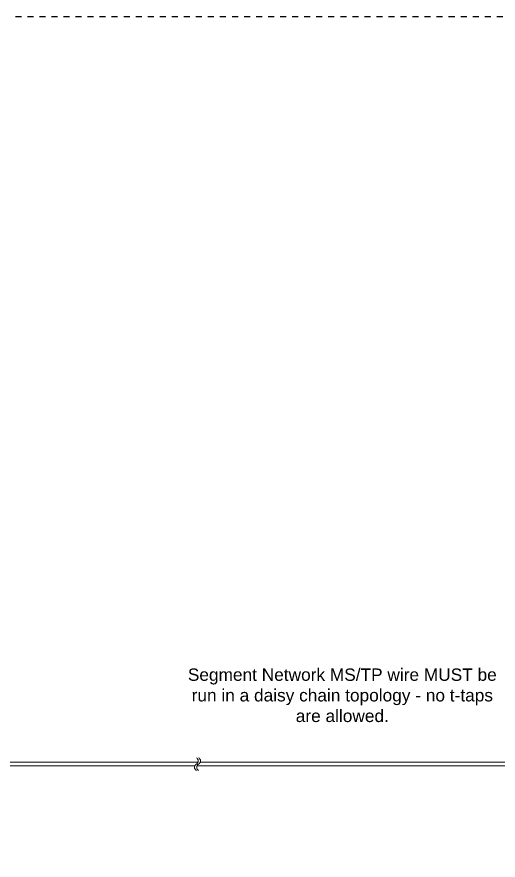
# Model space of a CAD drawing. Header units: inches. Extents: x -60 to 2005, y -577 to 104.
# Drawn here: x 562.2 to 582.19, y -347.53 to -312.5 of the extents above; entities that cross this region are included whole.
import ezdxf

# ---------------------------------------------------------------- set-up
doc = ezdxf.new("R2010")
doc.units = ezdxf.units.IN
doc.header["$MEASUREMENT"] = 0
doc.linetypes.add('Demo', pattern=[0.5, 0.25, -0.25])
doc.layers.get('0').update_dxf_attribs({"lineweight": 5})
doc.layers.add('PS Borders', color=40, linetype='Demo', lineweight=5, plot=False)
doc.layers.add('WS_DETAIL', color=7, linetype='Continuous', lineweight=5)
doc.layers.add('WS_LowVoltage', color=6, linetype='Continuous', lineweight=5)
doc.styles.add('ARIAL', font='arial.ttf')

# ---------------------------------------------------------------- blocks, each defined once
blk = doc.blocks.new('G_ENDLINE')
blk.add_lwpolyline([(0.087, 0, -0.57735), (0, 0, 0.57735), (-0.087, 0, 0.57735)], format="xyb")

msp = doc.modelspace()

# ---------------------------------------------------------------- linework, layer by layer
at = {"layer": 'PS Borders', "lineweight": -3}
msp.add_lwpolyline([(502.816, -415.508), (638.386, -415.508), (638.386, -312.5), (502.816, -312.5)], close=True, dxfattribs=at)
at = {"layer": 'WS_LowVoltage'}
for p, q in [((552.479, -343.609), (569.593, -343.609)), ((552.502, -343.457), (569.722, -343.457)), ((569.689, -343.609), (586.154, -343.609)), ((569.819, -343.457), (586.269, -343.457))]:
    msp.add_line(p, q, dxfattribs=at)

# ---------------------------------------------------------------- block references
at = {"layer": 'WS_DETAIL', "xscale": 3.011391076596517, "yscale": 3.011391076596517, "zscale": 3.011391076596517, "rotation": 270}
for p in [(569.654, -343.541), (569.75, -343.541)]:
    msp.add_blockref('G_ENDLINE', p, dxfattribs=at)

# ---------------------------------------------------------------- texts
at = {"linetype": 'Continuous', "insert": (575.718, -340.687), "char_height": 0.51341, "width": 13.13281, "attachment_point": 5, "style": 'ARIAL'}
msp.add_mtext('Segment Network MS/TP wire MUST be run in a daisy chain topology - no t-taps are allowed.', dxfattribs=at)

doc.saveas('drawing.dxf')
